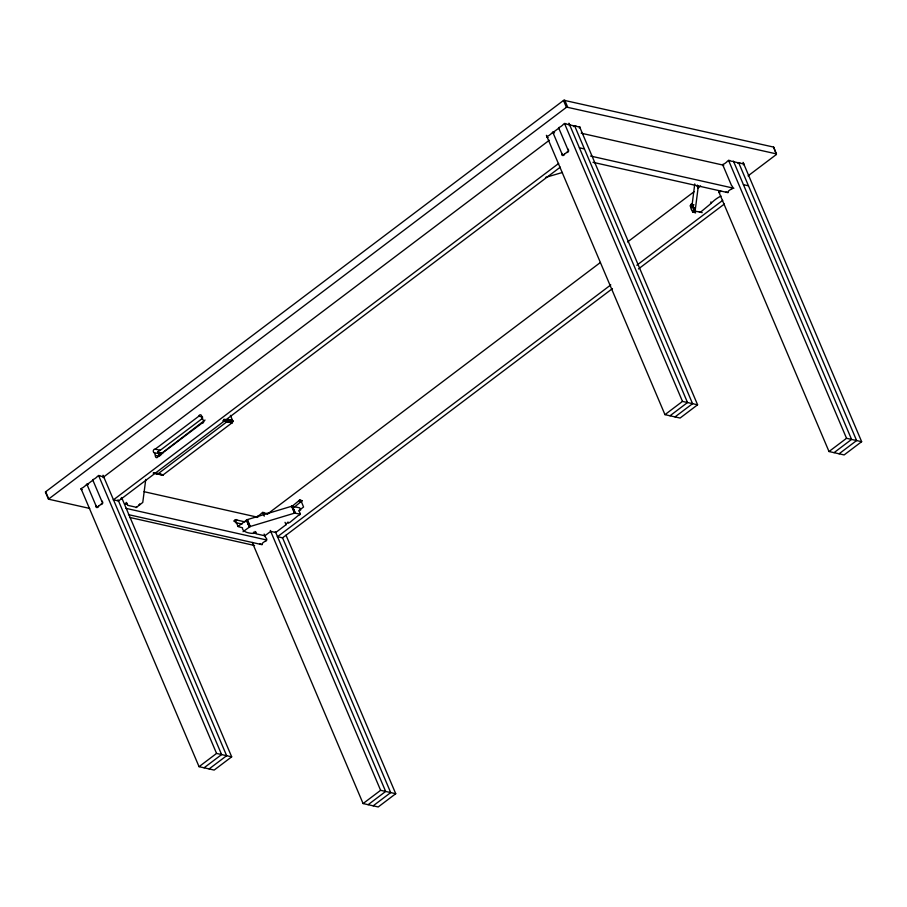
<?xml version="1.0" encoding="UTF-8"?>
<svg xmlns="http://www.w3.org/2000/svg" width="907" height="907" viewBox="0 0 907 907"><rect width="100%" height="100%" fill="white"/><g stroke="black" fill="none" stroke-linecap="round" stroke-linejoin="round"><path stroke-width="1.36" d="M695.363 211.07C693.118 216.104 687.857 203.939 692.347 203.962M692.699 211.694C697.483 214.857 694.388 205.504 690.93 207.227M693.379 205.175L693.379 207.726M161.616 474.815L163.203 474.837L232.011 422.843L232.668 420.735L230.412 415.338M694.762 183.917L692.188 204.177M700.589 185.98L698.073 188.089L695.113 211.048L692.041 204.12M699.263 211.773L700.884 211.875L709.319 204.914C712.63 201.887 715.544 198.644 721.02 196.071M291.362 506.934L299.435 500.245L300.739 500.108L303.562 507.002L298.664 510.8C300.047 511.911 301.113 515.471 298.244 515.505L289.741 522.511L286.306 523.43L286.124 524.654L275.739 532.5L270.705 531.366L264.867 535.788L255.899 533.769L254.935 531.479C261.193 534.416 241.818 534.54 242.452 527.738L238.099 526.627L235.242 519.688L244.947 521.876M298.97 500.743L301.555 501.208L293.879 507.501M253.665 533.271L253.484 532.16M205.039 420.054L160.902 453.897L158.385 453.33M232.09 422.764L223.269 420.791M126.164 503.011C127.672 506.503 128.341 501.911 124.883 504.315M748.082 175.867L776.358 154.507L773.694 147.104L563.769 100.246L45.361 492.002L48.479 499.167L89.691 508.43M776.358 154.507L776.437 153.895L566.682 107.128L48.479 499.167M87.027 484.599L92.865 480.188M548.123 137.479A1.837 0.782 -23 0 1 547.012 136.9A1.837 0.782 -23 0 1 548.814 135.631L551.082 133.919A1.837 0.782 -23 0 1 552.919 132.535L558.78 128.159M103.171 477.343L549.325 140.245M155.199 449.169L198.826 416.2A1.837 1.429 -77.3 0 1 200.662 414.816A1.837 1.429 -77.3 0 1 201.581 416.971L202.749 419.714A1.837 1.429 -77.3 0 1 203.667 421.88A1.837 1.429 -77.3 0 1 201.83 423.263L158.192 456.232A1.837 1.429 -77.3 0 1 156.355 457.616A1.837 1.429 -77.3 0 1 155.437 455.461L154.281 452.718A1.837 1.429 -77.3 0 1 153.362 450.552A1.837 1.429 -77.3 0 1 155.199 449.169L160.233 450.303L202.749 418.172M158.646 454.203L160.244 453.001L161.049 454.906M113.284 499.961L558.667 163.453M118.329 501.095L560.311 167.149M136.095 507.648L142.773 502.433L145.755 479.418M234.051 520.935L236.069 519.507M234.21 521.015L236.239 519.586M234.369 521.106L236.41 519.688M234.539 521.219L236.58 519.824M234.709 521.366L236.738 519.972M238.031 526.4L247.135 519.677L291.68 506.242L299.673 507.807L300.648 510.097M243.031 531.695L250.241 526.491L294.684 513.101L300.194 514.144M267.225 514.224L600.434 262.463M627.542 241.988L694.184 191.638M277.338 536.842L610.808 284.889M636.805 265.252L722.72 200.334M282.372 537.976L612.452 288.585M638.449 268.948L724.364 204.03M81.029 488.635L199.052 766.676L216.569 753.434L231.682 756.835L121.935 498.283M546.388 135.302L664.967 414.646L682.483 401.404L697.596 404.805L579.584 126.765M204.086 767.798L221.603 754.567L103.035 475.223M670.001 415.78L687.517 402.538L568.95 123.205M209.12 768.932L226.648 755.701L118.001 499.746M675.035 416.914L692.563 403.672L574.539 125.631M231.682 756.835L214.165 770.066L199.052 766.676M697.596 404.805L680.08 418.048L664.967 414.646M252.248 542.409L363.095 803.557L380.623 790.314L395.735 793.716L285.988 535.164M718.718 191.683L829.009 451.527L846.537 438.296L861.65 441.686L743.082 162.353M368.14 804.69L385.656 791.448L275.354 531.604M834.055 452.661L851.571 439.419L733.548 161.389M373.174 805.824L390.702 792.582L282.565 537.84L277.519 536.706M839.088 453.795L856.616 440.553L738.593 162.523M395.735 793.716L378.219 806.958L363.095 803.557M861.65 441.686L844.134 454.929L829.009 451.527M121.096 498.714L121.549 497.49M720.929 191.196L719.228 192.273L719.67 193.078M562.453 172.466L545.538 177.421M288.641 522.681L287.927 522.001M569.664 124.883L574.698 126.016M733.718 161.763L738.752 162.897M581.194 133.204L723.763 165.255M579.392 147.796L584.425 148.929M743.434 184.677L748.479 185.81M590.559 156.038L733.899 188.259M592.985 162.308L728.06 192.669M691.157 204.279L693.844 204.721M690.998 204.438L693.594 204.914M690.851 204.608L693.447 205.084M690.794 204.699L693.311 205.265M690.669 204.903L693.254 205.367M690.578 205.129L693.141 205.583M690.544 205.243L693.061 205.798M690.476 205.47L693.027 205.923M690.465 205.583L692.982 206.15M690.442 205.708L692.959 206.388M690.431 205.946L692.959 206.626M690.442 206.172L692.971 206.739M690.488 206.399L693.005 206.966M690.51 206.513L693.073 207.181M690.635 206.819L693.152 207.386M690.681 206.909L693.322 207.646M691.168 207.408L693.946 208.077M692.585 210.413L695.125 210.866M702.188 212.623L692.563 210.537L695.057 211.342M692.529 210.9L695.057 211.467M692.54 211.014L695.068 211.705M692.563 211.252L695.113 211.932M692.619 211.478L695.17 212.147M692.801 211.887L695.374 212.533M692.914 212.057L695.658 212.828M232.611 420.519L227.532 419.272L226.875 421.789L158.158 473.703L156.219 473.159M227.6 419.488L232.668 420.735M227.657 419.726L232.691 420.859M225.163 419.397L232.714 421.097M223.893 419.363L232.714 421.347M223.882 419.488L232.702 421.472M223.87 419.612L232.657 421.71M225.072 420.134L232.634 421.834L224.993 420.372M224.936 420.485L232.498 422.186M223.564 420.417L232.441 422.299M223.428 420.61L232.317 422.503M223.099 420.939L232.011 422.843M198.826 416.2L202.612 417.05M157.739 452.094L161.593 452.876M157.659 452.162L161.435 453.012M158.702 452.706L162.761 453.568M158.578 452.899L161.151 453.364M158.521 453.001L161.038 453.568M158.419 453.217L160.993 453.681M154.281 452.718L160.868 454.022M155.437 455.461L159.224 456.312M299.435 500.245L302.133 500.698M299.265 500.381L301.861 500.879M299.106 500.551L301.702 501.027M298.913 500.845L301.43 501.412M301.373 501.514L298.8 501.061L301.271 501.73M298.686 501.401L301.237 501.854M154.383 472.853L163.203 474.837M153.85 472.887L163.113 474.905M153.816 473.114L162.829 475.041M153.136 473.057L162.534 475.121M144.066 491.696L257.849 517.273M235.253 522.557L242.022 524.076M113.477 499.825L118.511 500.959M126.028 508.373L266.601 539.971M128.454 514.643L262.146 544.699M129.542 517.398L254.572 545.504M711.088 203.508L710.929 201.876M138.805 504.791L139.621 504.791L139.655 503.827M773.524 147.013L776.437 153.895M728.514 160.256L846.537 438.296M722.584 164.45L731.643 185.799A1.837 1.429 -77.3 0 1 732.561 187.964A1.837 1.429 -77.3 0 1 730.725 189.348L728.559 190.98A1.837 1.429 -77.3 0 1 726.099 191.944M697.528 185.266L698.435 187.613M697.404 185.368L698.265 187.772M697.245 185.538L698.107 187.987M697.12 185.742L698.061 188.134M691.882 203.826L694.909 210.968M564.687 100.065L567.601 106.935M563.474 100.428L566.387 107.298M564.46 123.363L682.483 401.404M558.531 127.57L568.508 151.072L562.669 155.482A1.837 1.429 -77.3 0 1 561.75 153.328M552.692 131.98L562.669 155.482A1.837 1.429 -77.3 0 0 564.505 154.099M292.269 506.163L295.387 513.067M292.111 506.174L295.104 513.045M291.941 506.185L294.945 513.056M291.771 506.219L294.775 513.079M291.589 506.276L294.594 513.124M285.013 522.33L286.124 524.654M262.599 512.274L264.254 516.174M270.32 530.47L380.623 790.314M264.13 534.053L265.728 537.828A1.837 1.429 -77.3 0 1 266.647 539.982A1.837 1.429 -77.3 0 1 264.81 541.377L262.645 543.01A1.837 1.429 -77.3 0 1 259.969 543.599M247.316 519.62L250.241 526.491M247.135 519.677L250.151 526.525M246.953 519.756L249.958 526.593M246.863 519.79L249.697 526.706M246.693 519.881L249.527 526.808M246.534 519.983L249.38 526.899M246.387 520.085L249.3 526.956M160.097 455.677L159.315 453.851A1.837 1.429 -77.3 0 1 158.396 451.686A1.837 1.429 -77.3 0 1 160.233 450.303M127.286 504.689L126.311 502.399L127.955 505.392L136.39 507.296L136.968 506.662M98.546 475.393L216.569 753.434M92.616 479.588L102.593 503.102L96.754 507.512A1.837 1.429 -77.3 0 1 95.836 505.358M86.777 483.998L96.754 507.512A1.837 1.429 -77.3 0 0 98.591 506.129M45.645 491.673L48.559 498.555M567.589 148.918A1.837 1.429 -77.3 0 1 568.508 151.072A1.837 1.429 -77.3 0 1 566.671 152.467M101.675 500.936A1.837 1.429 -77.3 0 1 102.593 503.102A1.837 1.429 -77.3 0 1 100.756 504.485M92.911 480.585A1.837 0.782 -23 0 1 94.577 478.839L96.845 477.127A1.837 0.782 -23 0 1 98.682 475.733A1.837 0.782 -23 0 1 100.269 476.096L102.219 476.526A1.837 0.782 -23 0 1 103.727 476.594A1.837 0.782 -23 0 1 103.217 477.66M552.919 132.535A1.837 0.782 -23 0 1 554.506 132.887M256.964 517.478A1.837 0.782 -23 0 1 258.631 515.72L260.899 514.008A1.837 0.782 -23 0 1 262.735 512.625A1.837 0.782 -23 0 1 264.322 512.977L266.273 513.419A1.837 0.782 -23 0 1 267.86 513.77M573.428 126.595A1.837 0.782 -23 0 1 575.321 125.846A1.837 0.782 -23 0 1 576.262 126.334L578.212 126.776A1.837 0.782 -23 0 1 579.72 126.833A1.837 0.782 -23 0 1 579.21 127.898M737.856 163.237A1.837 0.782 -23 0 1 740.316 163.215L742.266 163.657A1.837 0.782 -23 0 1 743.774 163.714A1.837 0.782 -23 0 1 743.264 164.779M559.075 128.658A1.837 0.782 -23 0 1 558.837 127.819A1.837 0.782 -23 0 1 560.492 126.81L562.759 125.098A1.837 0.782 -23 0 1 564.596 123.715A1.837 0.782 -23 0 1 566.183 124.066L568.133 124.508A1.837 0.782 -23 0 1 569.641 124.565A1.837 0.782 -23 0 1 569.131 125.631M723.128 165.55A1.837 0.782 -23 0 1 722.89 164.711A1.837 0.782 -23 0 1 724.546 163.691L726.813 161.979A1.837 0.782 -23 0 1 728.65 160.596A1.837 0.782 -23 0 1 730.237 160.947L732.187 161.389A1.837 0.782 -23 0 1 733.684 161.99M82.208 489.508A1.837 0.782 -23 0 1 81.097 488.93A1.837 0.782 -23 0 1 82.9 487.66L85.167 485.948A1.837 0.782 -23 0 1 86.562 484.723A1.837 0.782 -23 0 1 88.421 484.553"/></g></svg>
